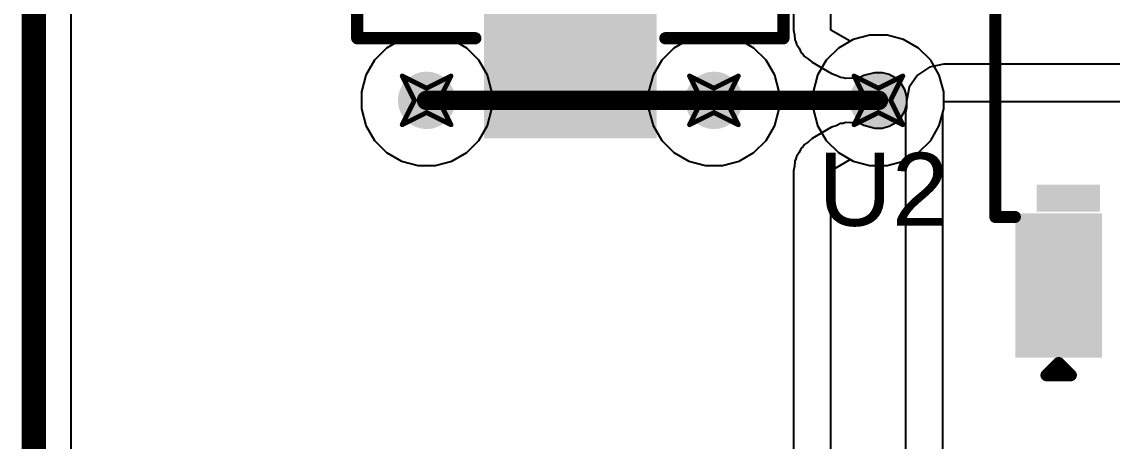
# Model space of a CAD drawing. Header units: inches. Extents: x -36 to 349, y -11 to 240.
# Drawn here: x -6.63 to 4.75, y 6.07 to 10.45 of the extents above; entities that cross this region are included whole.
import ezdxf

# ---------------------------------------------------------------- set-up
doc = ezdxf.new("R2010")
doc.units = ezdxf.units.IN
for name, color, linetype in [('Board Outline', 216, 'Continuous'), ('Bottom Layer', 5, 'Continuous'), ('Drill Drawing', 1, 'Continuous'), ('Layer 1', 16, 'Continuous'), ('Layer 2', 76, 'Continuous'), ('Top Layer', 1, 'Continuous'), ('Top Overlay', 2, 'Continuous'), ('Top Paste', 8, 'Continuous'), ('Top Solder', 216, 'Continuous'), ('Via Holes', 16, 'Continuous')]:
    doc.layers.add(name, color=color, linetype=linetype)
doc.styles.add('Arial', font='', dxfattribs={"height": 0.2})
doc.styles.get('Arial').set_extended_font_data('Arial')

# ---------------------------------------------------------------- blocks, each defined once
blk = doc.blocks.new('RVT1E100M0405__138')
at = {"layer": 'Top Layer'}
for points in [[(-3.1, 0.8), (-0.5, 0.8), (-0.5, -0.8), (-3.1, -0.8)], [(0.5, 0.8), (3.1, 0.8), (3.1, -0.8), (0.5, -0.8)]]:
    blk.add_hatch(color=1, dxfattribs=at).paths.add_polyline_path(points)
at = {"layer": 'Top Paste'}
for points in [[(-3.1, 0.8), (-0.5, 0.8), (-0.5, -0.8), (-3.1, -0.8)], [(0.5, 0.8), (3.1, 0.8), (3.1, -0.8), (0.5, -0.8)]]:
    blk.add_hatch(color=8, dxfattribs=at).paths.add_polyline_path(points)
at = {"layer": 'Top Solder'}
for points in [[(-3.202, 0.902), (-0.398, 0.902), (-0.398, -0.902), (-3.202, -0.902)], [(0.398, 0.902), (3.202, 0.902), (3.202, -0.902), (0.398, -0.902)]]:
    blk.add_hatch(color=216, dxfattribs=at).paths.add_polyline_path(points)
at = {"layer": 'Top Overlay'}
for points in [[(-2.159, 1.524, 0.127, 0.127, 0), (-1.461, 2.223, 0.127, 0.127, 0)], [(-1.27, 2.223, 0.127, 0.127, 0), (-1.461, 2.223, 0.127, 0.127, 0)], [(2.159, 2.223, 0.127, 0.127, 0), (-1.27, 2.223, 0.127, 0.127, 0)], [(2.159, 0.991, 0.127, 0.127, 0), (2.159, 2.223, 0.127, 0.127, 0)], [(-2.743, 0.94, 0.127, 0.127, 0), (-2.743, 1.651, 0.127, 0.127, 0)], [(-2.159, 0.965, 0.127, 0.127, 0), (-2.159, 1.524, 0.127, 0.127, 0)], [(-2.388, 1.295, 0.127, 0.127, 0), (-3.099, 1.295, 0.127, 0.127, 0)], [(-2.159, -1.524, 0.127, 0.127, 0), (-2.159, -0.965, 0.127, 0.127, 0)], [(2.159, -2.223, 0.127, 0.127, 0), (2.159, -0.991, 0.127, 0.127, 0)], [(-1.461, -2.223, 0.127, 0.127, 0), (-2.159, -1.524, 0.127, 0.127, 0)], [(-1.27, -2.223, 0.127, 0.127, 0), (-1.461, -2.223, 0.127, 0.127, 0)], [(2.159, -2.223, 0.127, 0.127, 0), (-1.27, -2.223, 0.127, 0.127, 0)]]:
    blk.add_lwpolyline(points, format="xyseb", dxfattribs=at)
for points in [[(-1.492, 2.223, 0.0635, 0.0635, 1), (-1.429, 2.223, 0.0635, 0.0635, 1)], [(-1.492, 2.223, 0.0635, 0.0635, 1), (-1.429, 2.223, 0.0635, 0.0635, 1)], [(-1.302, 2.223, 0.0635, 0.0635, 1), (-1.238, 2.223, 0.0635, 0.0635, 1)], [(-1.302, 2.223, 0.0635, 0.0635, 1), (-1.238, 2.223, 0.0635, 0.0635, 1)], [(2.127, 2.223, 0.0635, 0.0635, 1), (2.191, 2.223, 0.0635, 0.0635, 1)], [(2.127, 2.223, 0.0635, 0.0635, 1), (2.191, 2.223, 0.0635, 0.0635, 1)], [(-2.775, 1.651, 0.0635, 0.0635, 1), (-2.711, 1.651, 0.0635, 0.0635, 1)], [(-2.191, 1.524, 0.0635, 0.0635, 1), (-2.127, 1.524, 0.0635, 0.0635, 1)], [(-2.191, 1.524, 0.0635, 0.0635, 1), (-2.127, 1.524, 0.0635, 0.0635, 1)], [(-3.131, 1.295, 0.0635, 0.0635, 1), (-3.067, 1.295, 0.0635, 0.0635, 1)], [(-2.419, 1.295, 0.0635, 0.0635, 1), (-2.356, 1.295, 0.0635, 0.0635, 1)], [(-2.191, 0.965, 0.0635, 0.0635, 1), (-2.127, 0.965, 0.0635, 0.0635, 1)], [(2.127, 0.991, 0.0635, 0.0635, 1), (2.191, 0.991, 0.0635, 0.0635, 1)], [(-2.775, 0.94, 0.0635, 0.0635, 1), (-2.711, 0.94, 0.0635, 0.0635, 1)], [(-2.191, -0.965, 0.0635, 0.0635, 1), (-2.127, -0.965, 0.0635, 0.0635, 1)], [(2.127, -0.991, 0.0635, 0.0635, 1), (2.191, -0.991, 0.0635, 0.0635, 1)], [(-2.191, -1.524, 0.0635, 0.0635, 1), (-2.127, -1.524, 0.0635, 0.0635, 1)], [(-2.191, -1.524, 0.0635, 0.0635, 1), (-2.127, -1.524, 0.0635, 0.0635, 1)], [(-1.492, -2.223, 0.0635, 0.0635, 1), (-1.429, -2.223, 0.0635, 0.0635, 1)], [(-1.492, -2.223, 0.0635, 0.0635, 1), (-1.429, -2.223, 0.0635, 0.0635, 1)], [(-1.302, -2.223, 0.0635, 0.0635, 1), (-1.238, -2.223, 0.0635, 0.0635, 1)], [(-1.302, -2.223, 0.0635, 0.0635, 1), (-1.238, -2.223, 0.0635, 0.0635, 1)], [(2.127, -2.223, 0.0635, 0.0635, 1), (2.191, -2.223, 0.0635, 0.0635, 1)], [(2.127, -2.223, 0.0635, 0.0635, 1), (2.191, -2.223, 0.0635, 0.0635, 1)]]:
    blk.add_lwpolyline(points, format="xyseb", close=True, dxfattribs=at)
blk = doc.blocks.new('SOP_8_164')
at = {"layer": 'Top Layer'}
for points in [[(-3.4, 2.255), (-2.1, 2.255), (-2.1, 1.555), (-3.4, 1.555)], [(2.1, 2.255), (3.4, 2.255), (3.4, 1.555), (2.1, 1.555)], [(-3.4, 0.985), (-2.1, 0.985), (-2.1, 0.285), (-3.4, 0.285)], [(2.1, 0.985), (3.4, 0.985), (3.4, 0.285), (2.1, 0.285)], [(-3.4, -0.285), (-2.1, -0.285), (-2.1, -0.985), (-3.4, -0.985)], [(2.1, -0.285), (3.4, -0.285), (3.4, -0.985), (2.1, -0.985)], [(-3.4, -1.555), (-2.1, -1.555), (-2.1, -2.255), (-3.4, -2.255)], [(2.1, -1.555), (3.4, -1.555), (3.4, -2.255), (2.1, -2.255)]]:
    blk.add_hatch(color=1, dxfattribs=at).paths.add_polyline_path(points)
at = {"layer": 'Top Overlay'}
blk.add_hatch(color=2, dxfattribs=at).paths.add_polyline_path([(-1.98, 1.473), (-1.7, 1.473), (-1.7, 2.133), (-1.98, 2.133)])
at = {"layer": 'Top Paste'}
for points in [[(-3.4, 2.255), (-2.1, 2.255), (-2.1, 1.555), (-3.4, 1.555)], [(2.1, 2.255), (3.4, 2.255), (3.4, 1.555), (2.1, 1.555)], [(-3.4, 0.985), (-2.1, 0.985), (-2.1, 0.285), (-3.4, 0.285)], [(2.1, 0.985), (3.4, 0.985), (3.4, 0.285), (2.1, 0.285)], [(-3.4, -0.285), (-2.1, -0.285), (-2.1, -0.985), (-3.4, -0.985)], [(2.1, -0.285), (3.4, -0.285), (3.4, -0.985), (2.1, -0.985)], [(-3.4, -1.555), (-2.1, -1.555), (-2.1, -2.255), (-3.4, -2.255)], [(2.1, -1.555), (3.4, -1.555), (3.4, -2.255), (2.1, -2.255)]]:
    blk.add_hatch(color=8, dxfattribs=at).paths.add_polyline_path(points)
at = {"layer": 'Top Solder'}
for points in [[(-3.502, 2.357), (-1.998, 2.357), (-1.998, 1.453), (-3.502, 1.453)], [(1.998, 2.357), (3.502, 2.357), (3.502, 1.453), (1.998, 1.453)], [(-3.502, 1.087), (-1.998, 1.087), (-1.998, 0.183), (-3.502, 0.183)], [(1.998, 1.087), (3.502, 1.087), (3.502, 0.183), (1.998, 0.183)], [(-3.502, -0.183), (-1.998, -0.183), (-1.998, -1.087), (-3.502, -1.087)], [(1.998, -0.183), (3.502, -0.183), (3.502, -1.087), (1.998, -1.087)], [(-3.502, -1.453), (-1.998, -1.453), (-1.998, -2.357), (-3.502, -2.357)], [(1.998, -1.453), (3.502, -1.453), (3.502, -2.357), (1.998, -2.357)]]:
    blk.add_hatch(color=216, dxfattribs=at).paths.add_polyline_path(points)
at = {"layer": 'Top Overlay'}
for points in [[(-2.036, 2.565, 0.127, 0.127, 0), (-2.036, 2.362, 0.127, 0.127, 0)], [(-2.036, 2.565, 0.127, 0.127, 0), (2.028, 2.565, 0.127, 0.127, 0)], [(2.028, 2.565, 0.127, 0.127, 0), (2.028, 2.362, 0.127, 0.127, 0)], [(-3.687, 2.032, 0.127, 0.127, 0), (-3.687, 1.778, 0.127, 0.127, 0)], [(-3.687, 2.032, 0.127, 0.127, 0), (-3.56, 1.905, 0.127, 0.127, 0)], [(-3.56, 1.905, 0.127, 0.127, 0), (-3.687, 1.778, 0.127, 0.127, 0)], [(-2.036, -2.362, 0.127, 0.127, 0), (-2.036, -2.565, 0.127, 0.127, 0)], [(2.028, -2.362, 0.127, 0.127, 0), (2.028, -2.565, 0.127, 0.127, 0)], [(-2.036, -2.565, 0.127, 0.127, 0), (2.028, -2.565, 0.127, 0.127, 0)]]:
    blk.add_lwpolyline(points, format="xyseb", dxfattribs=at)
for points in [[(-2.067, 2.565, 0.0635, 0.0635, 1), (-2.004, 2.565, 0.0635, 0.0635, 1)], [(-2.067, 2.565, 0.0635, 0.0635, 1), (-2.004, 2.565, 0.0635, 0.0635, 1)], [(1.997, 2.565, 0.0635, 0.0635, 1), (2.06, 2.565, 0.0635, 0.0635, 1)], [(1.997, 2.565, 0.0635, 0.0635, 1), (2.06, 2.565, 0.0635, 0.0635, 1)], [(-2.067, 2.362, 0.0635, 0.0635, 1), (-2.004, 2.362, 0.0635, 0.0635, 1)], [(1.997, 2.362, 0.0635, 0.0635, 1), (2.06, 2.362, 0.0635, 0.0635, 1)], [(-3.718, 2.032, 0.0635, 0.0635, 1), (-3.655, 2.032, 0.0635, 0.0635, 1)], [(-3.718, 2.032, 0.0635, 0.0635, 1), (-3.655, 2.032, 0.0635, 0.0635, 1)], [(-3.591, 1.905, 0.0635, 0.0635, 1), (-3.528, 1.905, 0.0635, 0.0635, 1)], [(-3.591, 1.905, 0.0635, 0.0635, 1), (-3.528, 1.905, 0.0635, 0.0635, 1)], [(-3.718, 1.778, 0.0635, 0.0635, 1), (-3.655, 1.778, 0.0635, 0.0635, 1)], [(-3.718, 1.778, 0.0635, 0.0635, 1), (-3.655, 1.778, 0.0635, 0.0635, 1)], [(-2.067, -2.362, 0.0635, 0.0635, 1), (-2.004, -2.362, 0.0635, 0.0635, 1)], [(1.997, -2.362, 0.0635, 0.0635, 1), (2.06, -2.362, 0.0635, 0.0635, 1)], [(-2.067, -2.565, 0.0635, 0.0635, 1), (-2.004, -2.565, 0.0635, 0.0635, 1)], [(-2.067, -2.565, 0.0635, 0.0635, 1), (-2.004, -2.565, 0.0635, 0.0635, 1)], [(1.997, -2.565, 0.0635, 0.0635, 1), (2.06, -2.565, 0.0635, 0.0635, 1)], [(1.997, -2.565, 0.0635, 0.0635, 1), (2.06, -2.565, 0.0635, 0.0635, 1)]]:
    blk.add_lwpolyline(points, format="xyseb", close=True, dxfattribs=at)

msp = doc.modelspace()

# ---------------------------------------------------------------- hatches: boundary and pattern name
at = {"layer": 'Bottom Layer'}
h = msp.add_hatch(color=5, dxfattribs=at)
edge = h.paths.add_edge_path()
edge.add_arc((-2.404, 9.627), 0.3, 0, 360)
h = msp.add_hatch(color=5, dxfattribs=at)
edge = h.paths.add_edge_path()
edge.add_arc((0.593, 9.627), 0.3, 0, 360)
h = msp.add_hatch(color=5, dxfattribs=at)
edge = h.paths.add_edge_path()
edge.add_arc((2.309, 9.627), 0.3, 0, 360)
at = {"layer": 'Layer 1'}
h = msp.add_hatch(color=16, dxfattribs=at)
edge = h.paths.add_edge_path()
edge.add_arc((-2.404, 9.627), 0.3, 0, 360)
h = msp.add_hatch(color=16, dxfattribs=at)
edge = h.paths.add_edge_path()
edge.add_arc((0.593, 9.627), 0.3, 0, 360)
h = msp.add_hatch(color=16, dxfattribs=at)
edge = h.paths.add_edge_path()
edge.add_arc((2.309, 9.627), 0.3, 0, 360)
at = {"layer": 'Layer 2'}
h = msp.add_hatch(color=76, dxfattribs=at)
edge = h.paths.add_edge_path()
edge.add_arc((-2.404, 9.627), 0.3, 0, 360)
h = msp.add_hatch(color=76, dxfattribs=at)
edge = h.paths.add_edge_path()
edge.add_arc((0.593, 9.627), 0.3, 0, 360)
h = msp.add_hatch(color=76, dxfattribs=at)
edge = h.paths.add_edge_path()
edge.add_arc((2.309, 9.627), 0.3, 0, 360)
at = {"layer": 'Top Layer'}
h = msp.add_hatch(color=1, dxfattribs=at)
edge = h.paths.add_edge_path()
edge.add_arc((-2.404, 9.627), 0.3, 0, 360)
h = msp.add_hatch(color=1, dxfattribs=at)
edge = h.paths.add_edge_path()
edge.add_arc((0.593, 9.627), 0.3, 0, 360)
h = msp.add_hatch(color=1, dxfattribs=at)
edge = h.paths.add_edge_path()
edge.add_arc((2.309, 9.627), 0.3, 0, 360)
at = {"layer": 'Via Holes'}
h = msp.add_hatch(color=7, dxfattribs=at)
edge = h.paths.add_edge_path()
edge.add_arc((-2.404, 9.627), 0.15, 0, 360)
h = msp.add_hatch(color=7, dxfattribs=at)
edge = h.paths.add_edge_path()
edge.add_arc((0.593, 9.627), 0.15, 0, 360)
h = msp.add_hatch(color=7, dxfattribs=at)
edge = h.paths.add_edge_path()
edge.add_arc((2.309, 9.627), 0.15, 0, 360)

# ---------------------------------------------------------------- linework, layer by layer
at = {"layer": 'Board Outline'}
msp.add_lwpolyline([(-6.5, -7.021, 0.254, 0.254, 0), (-6.5, 123, 0.254, 0.254, 0)], format="xyseb", dxfattribs=at)
at = {"layer": 'Bottom Layer'}
for p, q in [((-6.112, -7.021), (-6.112, 56.084)), ((1.812, 10.361), (1.812, 14.575)), ((1.424, 12.911), (1.424, 10.361)), ((1.424, 10.361), (1.434, 10.311)), ((2.015, 10.243), (1.812, 10.361)), ((1.434, 10.311), (1.437, 10.26)), ((1.437, 10.26), (1.449, 10.237)), ((2.046, 10.261), (2.015, 10.243)), ((2.219, 10.308), (2.046, 10.261)), ((2.399, 10.308), (2.219, 10.308)), ((2.572, 10.261), (2.399, 10.308)), ((2.727, 10.172), (2.572, 10.261)), ((1.449, 10.237), (1.454, 10.212)), ((1.454, 10.212), (1.482, 10.17)), ((1.482, 10.17), (1.504, 10.124)), ((1.504, 10.124), (1.523, 10.107)), ((2.854, 10.045), (2.727, 10.172)), ((1.523, 10.107), (1.538, 10.086)), ((1.538, 10.086), (1.58, 10.058)), ((1.58, 10.058), (1.618, 10.024)), ((1.618, 10.024), (1.821, 9.907)), ((2.944, 9.889), (2.854, 10.045)), ((1.821, 9.907), (1.869, 9.891)), ((2.158, 9.889), (2.271, 9.919)), ((2.271, 9.919), (2.348, 9.919)), ((2.348, 9.919), (2.422, 9.899)), ((2.422, 9.899), (2.489, 9.861)), ((1.869, 9.891), (1.915, 9.868)), ((1.915, 9.868), (1.94, 9.866)), ((1.94, 9.866), (1.965, 9.858)), ((1.965, 9.858), (2.015, 9.862)), ((2.015, 9.862), (2.066, 9.858)), ((2.066, 9.858), (2.09, 9.866)), ((2.09, 9.866), (2.116, 9.868)), ((2.116, 9.868), (2.158, 9.889)), ((2.489, 9.861), (2.543, 9.806)), ((2.543, 9.806), (2.582, 9.74)), ((2.99, 9.716), (2.944, 9.889)), ((2.582, 9.74), (2.602, 9.665)), ((2.99, 9.537), (2.99, 9.716)), ((2.602, 9.588), (2.582, 9.514)), ((2.602, 9.665), (2.602, 9.588)), ((2.543, 9.447), (2.489, 9.393)), ((2.582, 9.514), (2.543, 9.447)), ((2.944, 9.364), (2.99, 9.537)), ((1.821, 9.346), (1.618, 9.229)), ((1.869, 9.363), (1.821, 9.346)), ((1.915, 9.385), (1.869, 9.363)), ((1.94, 9.387), (1.915, 9.385)), ((1.965, 9.395), (1.94, 9.387)), ((2.015, 9.392), (1.965, 9.395)), ((2.066, 9.395), (2.015, 9.392)), ((2.09, 9.387), (2.066, 9.395)), ((2.116, 9.385), (2.09, 9.387)), ((2.158, 9.364), (2.116, 9.385)), ((2.271, 9.334), (2.158, 9.364)), ((2.348, 9.334), (2.271, 9.334)), ((2.422, 9.354), (2.348, 9.334)), ((2.489, 9.393), (2.422, 9.354)), ((2.854, 9.208), (2.944, 9.364)), ((1.618, 9.229), (1.58, 9.196)), ((1.504, 9.129), (1.482, 9.084)), ((1.523, 9.146), (1.504, 9.129)), ((1.538, 9.167), (1.523, 9.146)), ((1.58, 9.196), (1.538, 9.167)), ((2.727, 9.082), (2.854, 9.208)), ((1.437, 8.993), (1.434, 8.942)), ((1.449, 9.016), (1.437, 8.993)), ((1.454, 9.041), (1.449, 9.016)), ((1.482, 9.084), (1.454, 9.041)), ((1.812, 8.893), (2.015, 9.01)), ((2.015, 9.01), (2.046, 8.992)), ((2.046, 8.992), (2.219, 8.946)), ((2.399, 8.946), (2.572, 8.992)), ((2.572, 8.992), (2.727, 9.082)), ((1.434, 8.942), (1.424, 8.893)), ((1.424, 8.893), (1.424, 4.227)), ((1.812, 3.849), (1.812, 8.893)), ((2.219, 8.946), (2.399, 8.946))]:
    msp.add_line(p, q, dxfattribs=at)
at = {"layer": 'Drill Drawing'}
for points in [[(-2.658, 9.881, 0.0508, 0.0508, 0), (-2.404, 9.754, 0.0508, 0.0508, 0)], [(-2.658, 9.881, 0.0508, 0.0508, 0), (-2.531, 9.627, 0.0508, 0.0508, 0)], [(-2.404, 9.754, 0.0508, 0.0508, 0), (-2.15, 9.881, 0.0508, 0.0508, 0)], [(-2.277, 9.627, 0.0508, 0.0508, 0), (-2.15, 9.881, 0.0508, 0.0508, 0)], [(0.339, 9.881, 0.0508, 0.0508, 0), (0.593, 9.754, 0.0508, 0.0508, 0)], [(0.339, 9.881, 0.0508, 0.0508, 0), (0.466, 9.627, 0.0508, 0.0508, 0)], [(0.593, 9.754, 0.0508, 0.0508, 0), (0.847, 9.881, 0.0508, 0.0508, 0)], [(0.72, 9.627, 0.0508, 0.0508, 0), (0.847, 9.881, 0.0508, 0.0508, 0)], [(2.055, 9.881, 0.0508, 0.0508, 0), (2.309, 9.754, 0.0508, 0.0508, 0)], [(2.055, 9.881, 0.0508, 0.0508, 0), (2.182, 9.627, 0.0508, 0.0508, 0)], [(2.309, 9.754, 0.0508, 0.0508, 0), (2.563, 9.881, 0.0508, 0.0508, 0)], [(2.436, 9.627, 0.0508, 0.0508, 0), (2.563, 9.881, 0.0508, 0.0508, 0)], [(-2.658, 9.373, 0.0508, 0.0508, 0), (-2.531, 9.627, 0.0508, 0.0508, 0)], [(-2.277, 9.627, 0.0508, 0.0508, 0), (-2.15, 9.373, 0.0508, 0.0508, 0)], [(0.339, 9.373, 0.0508, 0.0508, 0), (0.466, 9.627, 0.0508, 0.0508, 0)], [(0.72, 9.627, 0.0508, 0.0508, 0), (0.847, 9.373, 0.0508, 0.0508, 0)], [(2.055, 9.373, 0.0508, 0.0508, 0), (2.182, 9.627, 0.0508, 0.0508, 0)], [(2.436, 9.627, 0.0508, 0.0508, 0), (2.563, 9.373, 0.0508, 0.0508, 0)], [(-2.658, 9.373, 0.0508, 0.0508, 0), (-2.404, 9.5, 0.0508, 0.0508, 0)], [(-2.404, 9.5, 0.0508, 0.0508, 0), (-2.15, 9.373, 0.0508, 0.0508, 0)], [(0.339, 9.373, 0.0508, 0.0508, 0), (0.593, 9.5, 0.0508, 0.0508, 0)], [(0.593, 9.5, 0.0508, 0.0508, 0), (0.847, 9.373, 0.0508, 0.0508, 0)], [(2.055, 9.373, 0.0508, 0.0508, 0), (2.309, 9.5, 0.0508, 0.0508, 0)], [(2.309, 9.5, 0.0508, 0.0508, 0), (2.563, 9.373, 0.0508, 0.0508, 0)]]:
    msp.add_lwpolyline(points, format="xyseb", dxfattribs=at)
for points in [[(-2.671, 9.881, 0.0254, 0.0254, 1), (-2.645, 9.881, 0.0254, 0.0254, 1)], [(-2.671, 9.881, 0.0254, 0.0254, 1), (-2.645, 9.881, 0.0254, 0.0254, 1)], [(-2.163, 9.881, 0.0254, 0.0254, 1), (-2.137, 9.881, 0.0254, 0.0254, 1)], [(-2.163, 9.881, 0.0254, 0.0254, 1), (-2.137, 9.881, 0.0254, 0.0254, 1)], [(0.326, 9.881, 0.0254, 0.0254, 1), (0.352, 9.881, 0.0254, 0.0254, 1)], [(0.326, 9.881, 0.0254, 0.0254, 1), (0.352, 9.881, 0.0254, 0.0254, 1)], [(0.834, 9.881, 0.0254, 0.0254, 1), (0.86, 9.881, 0.0254, 0.0254, 1)], [(0.834, 9.881, 0.0254, 0.0254, 1), (0.86, 9.881, 0.0254, 0.0254, 1)], [(2.042, 9.881, 0.0254, 0.0254, 1), (2.068, 9.881, 0.0254, 0.0254, 1)], [(2.042, 9.881, 0.0254, 0.0254, 1), (2.068, 9.881, 0.0254, 0.0254, 1)], [(2.55, 9.881, 0.0254, 0.0254, 1), (2.576, 9.881, 0.0254, 0.0254, 1)], [(2.55, 9.881, 0.0254, 0.0254, 1), (2.576, 9.881, 0.0254, 0.0254, 1)], [(-2.417, 9.754, 0.0254, 0.0254, 1), (-2.391, 9.754, 0.0254, 0.0254, 1)], [(-2.417, 9.754, 0.0254, 0.0254, 1), (-2.391, 9.754, 0.0254, 0.0254, 1)], [(0.58, 9.754, 0.0254, 0.0254, 1), (0.606, 9.754, 0.0254, 0.0254, 1)], [(0.58, 9.754, 0.0254, 0.0254, 1), (0.606, 9.754, 0.0254, 0.0254, 1)], [(2.296, 9.754, 0.0254, 0.0254, 1), (2.322, 9.754, 0.0254, 0.0254, 1)], [(2.296, 9.754, 0.0254, 0.0254, 1), (2.322, 9.754, 0.0254, 0.0254, 1)], [(-2.544, 9.627, 0.0254, 0.0254, 1), (-2.518, 9.627, 0.0254, 0.0254, 1)], [(-2.544, 9.627, 0.0254, 0.0254, 1), (-2.518, 9.627, 0.0254, 0.0254, 1)], [(-2.29, 9.627, 0.0254, 0.0254, 1), (-2.264, 9.627, 0.0254, 0.0254, 1)], [(-2.29, 9.627, 0.0254, 0.0254, 1), (-2.264, 9.627, 0.0254, 0.0254, 1)], [(0.453, 9.627, 0.0254, 0.0254, 1), (0.479, 9.627, 0.0254, 0.0254, 1)], [(0.453, 9.627, 0.0254, 0.0254, 1), (0.479, 9.627, 0.0254, 0.0254, 1)], [(0.707, 9.627, 0.0254, 0.0254, 1), (0.733, 9.627, 0.0254, 0.0254, 1)], [(0.707, 9.627, 0.0254, 0.0254, 1), (0.733, 9.627, 0.0254, 0.0254, 1)], [(2.169, 9.627, 0.0254, 0.0254, 1), (2.195, 9.627, 0.0254, 0.0254, 1)], [(2.169, 9.627, 0.0254, 0.0254, 1), (2.195, 9.627, 0.0254, 0.0254, 1)], [(2.423, 9.627, 0.0254, 0.0254, 1), (2.449, 9.627, 0.0254, 0.0254, 1)], [(2.423, 9.627, 0.0254, 0.0254, 1), (2.449, 9.627, 0.0254, 0.0254, 1)], [(-2.417, 9.5, 0.0254, 0.0254, 1), (-2.391, 9.5, 0.0254, 0.0254, 1)], [(-2.417, 9.5, 0.0254, 0.0254, 1), (-2.391, 9.5, 0.0254, 0.0254, 1)], [(0.58, 9.5, 0.0254, 0.0254, 1), (0.606, 9.5, 0.0254, 0.0254, 1)], [(0.58, 9.5, 0.0254, 0.0254, 1), (0.606, 9.5, 0.0254, 0.0254, 1)], [(2.296, 9.5, 0.0254, 0.0254, 1), (2.322, 9.5, 0.0254, 0.0254, 1)], [(2.296, 9.5, 0.0254, 0.0254, 1), (2.322, 9.5, 0.0254, 0.0254, 1)], [(-2.671, 9.373, 0.0254, 0.0254, 1), (-2.645, 9.373, 0.0254, 0.0254, 1)], [(-2.671, 9.373, 0.0254, 0.0254, 1), (-2.645, 9.373, 0.0254, 0.0254, 1)], [(-2.163, 9.373, 0.0254, 0.0254, 1), (-2.137, 9.373, 0.0254, 0.0254, 1)], [(-2.163, 9.373, 0.0254, 0.0254, 1), (-2.137, 9.373, 0.0254, 0.0254, 1)], [(0.326, 9.373, 0.0254, 0.0254, 1), (0.352, 9.373, 0.0254, 0.0254, 1)], [(0.326, 9.373, 0.0254, 0.0254, 1), (0.352, 9.373, 0.0254, 0.0254, 1)], [(0.834, 9.373, 0.0254, 0.0254, 1), (0.86, 9.373, 0.0254, 0.0254, 1)], [(0.834, 9.373, 0.0254, 0.0254, 1), (0.86, 9.373, 0.0254, 0.0254, 1)], [(2.042, 9.373, 0.0254, 0.0254, 1), (2.068, 9.373, 0.0254, 0.0254, 1)], [(2.042, 9.373, 0.0254, 0.0254, 1), (2.068, 9.373, 0.0254, 0.0254, 1)], [(2.55, 9.373, 0.0254, 0.0254, 1), (2.576, 9.373, 0.0254, 0.0254, 1)], [(2.55, 9.373, 0.0254, 0.0254, 1), (2.576, 9.373, 0.0254, 0.0254, 1)]]:
    msp.add_lwpolyline(points, format="xyseb", close=True, dxfattribs=at)
at = {"layer": 'Layer 1'}
msp.add_line((-6.112, -7.021), (-6.112, 123), dxfattribs=at)
at = {"layer": 'Layer 2'}
for p, q in [((-6.112, -7.021), (-6.112, 60.02)), ((-2.667, 10.261), (-2.822, 10.172)), ((-2.494, 10.308), (-2.667, 10.261)), ((-2.314, 10.308), (-2.494, 10.308)), ((-2.141, 10.261), (-2.314, 10.308)), ((-1.986, 10.172), (-2.141, 10.261)), ((0.33, 10.261), (0.175, 10.172)), ((0.504, 10.308), (0.33, 10.261)), ((0.683, 10.308), (0.504, 10.308)), ((0.856, 10.261), (0.683, 10.308)), ((1.011, 10.172), (0.856, 10.261)), ((2.046, 10.261), (1.891, 10.172)), ((2.219, 10.308), (2.046, 10.261)), ((2.399, 10.308), (2.219, 10.308)), ((2.572, 10.261), (2.399, 10.308)), ((2.727, 10.172), (2.572, 10.261)), ((-2.822, 10.172), (-2.949, 10.045)), ((-1.859, 10.045), (-1.986, 10.172)), ((0.175, 10.172), (0.048, 10.045)), ((1.138, 10.045), (1.011, 10.172)), ((1.891, 10.172), (1.764, 10.045)), ((2.854, 10.045), (2.727, 10.172)), ((-2.949, 10.045), (-3.039, 9.889)), ((-1.769, 9.889), (-1.859, 10.045)), ((0.048, 10.045), (-0.041, 9.889)), ((1.228, 9.889), (1.138, 10.045)), ((1.764, 10.045), (1.675, 9.889)), ((2.944, 9.889), (2.854, 10.045)), ((-3.039, 9.889), (-3.085, 9.716)), ((-1.723, 9.716), (-1.769, 9.889)), ((-0.041, 9.889), (-0.088, 9.716)), ((1.274, 9.716), (1.228, 9.889)), ((1.675, 9.889), (1.628, 9.716)), ((2.99, 9.716), (2.944, 9.889)), ((-3.085, 9.716), (-3.085, 9.537)), ((-1.723, 9.537), (-1.723, 9.716)), ((-0.088, 9.716), (-0.088, 9.537)), ((1.274, 9.537), (1.274, 9.716)), ((1.628, 9.716), (1.628, 9.537)), ((2.99, 9.537), (2.99, 9.716)), ((-3.085, 9.537), (-3.039, 9.364)), ((-1.769, 9.364), (-1.723, 9.537)), ((-0.088, 9.537), (-0.041, 9.364)), ((1.228, 9.364), (1.274, 9.537)), ((1.628, 9.537), (1.675, 9.364)), ((2.944, 9.364), (2.99, 9.537)), ((-3.039, 9.364), (-2.949, 9.208)), ((-1.859, 9.208), (-1.769, 9.364)), ((-0.041, 9.364), (0.048, 9.208)), ((1.138, 9.208), (1.228, 9.364)), ((1.675, 9.364), (1.764, 9.208)), ((2.854, 9.208), (2.944, 9.364)), ((-2.949, 9.208), (-2.822, 9.082)), ((-1.986, 9.082), (-1.859, 9.208)), ((0.048, 9.208), (0.175, 9.082)), ((1.011, 9.082), (1.138, 9.208)), ((1.764, 9.208), (1.891, 9.082)), ((2.727, 9.082), (2.854, 9.208)), ((-2.822, 9.082), (-2.667, 8.992)), ((-2.667, 8.992), (-2.494, 8.946)), ((-2.314, 8.946), (-2.141, 8.992)), ((-2.141, 8.992), (-1.986, 9.082)), ((0.175, 9.082), (0.33, 8.992)), ((0.33, 8.992), (0.504, 8.946)), ((0.683, 8.946), (0.856, 8.992)), ((0.856, 8.992), (1.011, 9.082)), ((1.891, 9.082), (2.046, 8.992)), ((2.046, 8.992), (2.219, 8.946)), ((2.399, 8.946), (2.572, 8.992)), ((2.572, 8.992), (2.727, 9.082)), ((-2.494, 8.946), (-2.314, 8.946)), ((0.504, 8.946), (0.683, 8.946)), ((2.219, 8.946), (2.399, 8.946))]:
    msp.add_line(p, q, dxfattribs=at)
at = {"layer": 'Top Layer'}
for p, q in [((-6.112, -7.021), (-6.112, 57.501)), ((2.841, 9.975), (2.715, 9.891)), ((2.99, 10.005), (2.841, 9.975)), ((5.764, 10.005), (2.99, 10.005)), ((2.715, 9.891), (2.631, 9.765)), ((2.631, 9.765), (2.602, 9.616)), ((2.602, 9.616), (2.602, 9.549)), ((2.99, 9.537), (2.99, 9.616)), ((2.99, 9.616), (5.764, 9.616)), ((2.602, 9.549), (2.592, 9.502)), ((2.592, 9.502), (2.592, 3.598)), ((2.981, 9.502), (2.99, 9.537)), ((2.981, 3.03), (2.981, 9.502))]:
    msp.add_line(p, q, dxfattribs=at)
for points in [[(-2.404, 9.627, 0.203, 0.203, 0), (0.593, 9.627, 0.203, 0.203, 0)], [(0.593, 9.627, 0.203, 0.203, 0), (2.309, 9.627, 0.203, 0.203, 0)]]:
    msp.add_lwpolyline(points, format="xyseb", dxfattribs=at)
for points in [[(-2.455, 9.627, 0.102, 0.102, 1), (-2.353, 9.627, 0.102, 0.102, 1)], [(0.542, 9.627, 0.102, 0.102, 1), (0.644, 9.627, 0.102, 0.102, 1)], [(0.542, 9.627, 0.102, 0.102, 1), (0.644, 9.627, 0.102, 0.102, 1)], [(2.258, 9.627, 0.102, 0.102, 1), (2.36, 9.627, 0.102, 0.102, 1)]]:
    msp.add_lwpolyline(points, format="xyseb", close=True, dxfattribs=at)

# ---------------------------------------------------------------- block references
for name, p, rotation in [('RVT1E100M0405__138', (-0.905, 12.434), 270), ('SOP_8_164', (6.094, 10.446), 90)]:
    msp.add_blockref(name, p, dxfattribs=dict(rotation=rotation))

# ---------------------------------------------------------------- texts
at = {"layer": 'Top Overlay', "style": 'Arial'}
msp.add_text('U2', height=0.762, dxfattribs=at).set_placement((1.681, 8.318))

doc.saveas('drawing.dxf')
